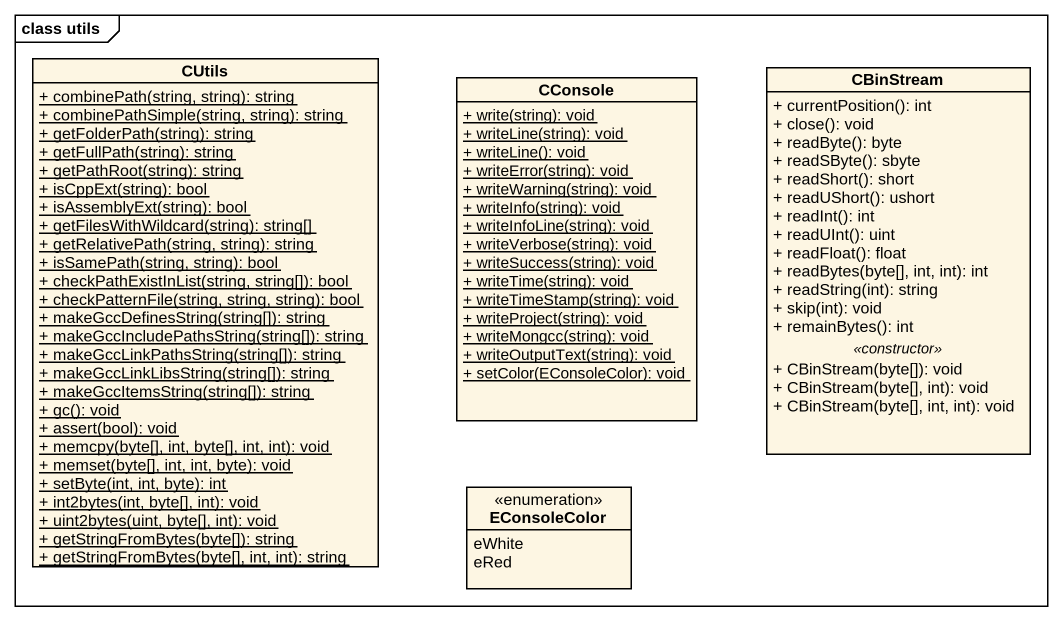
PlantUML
@startuml
mainframe class utils
hide circle
hide empty members
skinparam classAttributeIconSize 0
class CUtils {
  {static} + combinePath(string, string): string
  {static} + combinePathSimple(string, string): string
  {static} + getFolderPath(string): string
  {static} + getFullPath(string): string
  {static} + getPathRoot(string): string
  {static} + isCppExt(string): bool
  {static} + isAssemblyExt(string): bool
  {static} + getFilesWithWildcard(string): string[]
  {static} + getRelativePath(string, string): string
  {static} + isSamePath(string, string): bool
  {static} + checkPathExistInList(string, string[]): bool
  {static} + checkPatternFile(string, string, string): bool
  {static} + makeGccDefinesString(string[]): string
  {static} + makeGccIncludePathsString(string[]): string
  {static} + makeGccLinkPathsString(string[]): string
  {static} + makeGccLinkLibsString(string[]): string
  {static} + makeGccItemsString(string[]): string
  {static} + gc(): void
  {static} + assert(bool): void
  {static} + memcpy(byte[], int, byte[], int, int): void
  {static} + memset(byte[], int, int, byte): void
  {static} + setByte(int, int, byte): int
  {static} + int2bytes(int, byte[], int): void
  {static} + uint2bytes(uint, byte[], int): void
  {static} + getStringFromBytes(byte[]): string
  {static} + getStringFromBytes(byte[], int, int): string
}
class CConsole {
  {static} + write(string): void
  {static} + writeLine(string): void
  {static} + writeLine(): void
  {static} + writeError(string): void
  {static} + writeWarning(string): void
  {static} + writeInfo(string): void
  {static} + writeInfoLine(string): void
  {static} + writeVerbose(string): void
  {static} + writeSuccess(string): void
  {static} + writeTime(string): void
  {static} + writeTimeStamp(string): void
  {static} + writeProject(string): void
  {static} + writeMongcc(string): void
  {static} + writeOutputText(string): void
  {static} + setColor(EConsoleColor): void
}
class CBinStream {
  + currentPosition(): int
  + close(): void
  + readByte(): byte
  + readSByte(): sbyte
  + readShort(): short
  + readUShort(): ushort
  + readInt(): int
  + readUInt(): uint
  + readFloat(): float
  + readBytes(byte[], int, int): int
  + readString(int): string
  + skip(int): void
  + remainBytes(): int
  .. <<constructor>> ..
  + CBinStream(byte[]): void
  + CBinStream(byte[], int): void
  + CBinStream(byte[], int, int): void
}
enum EConsoleColor {
  eWhite
  eRed
}
@enduml
